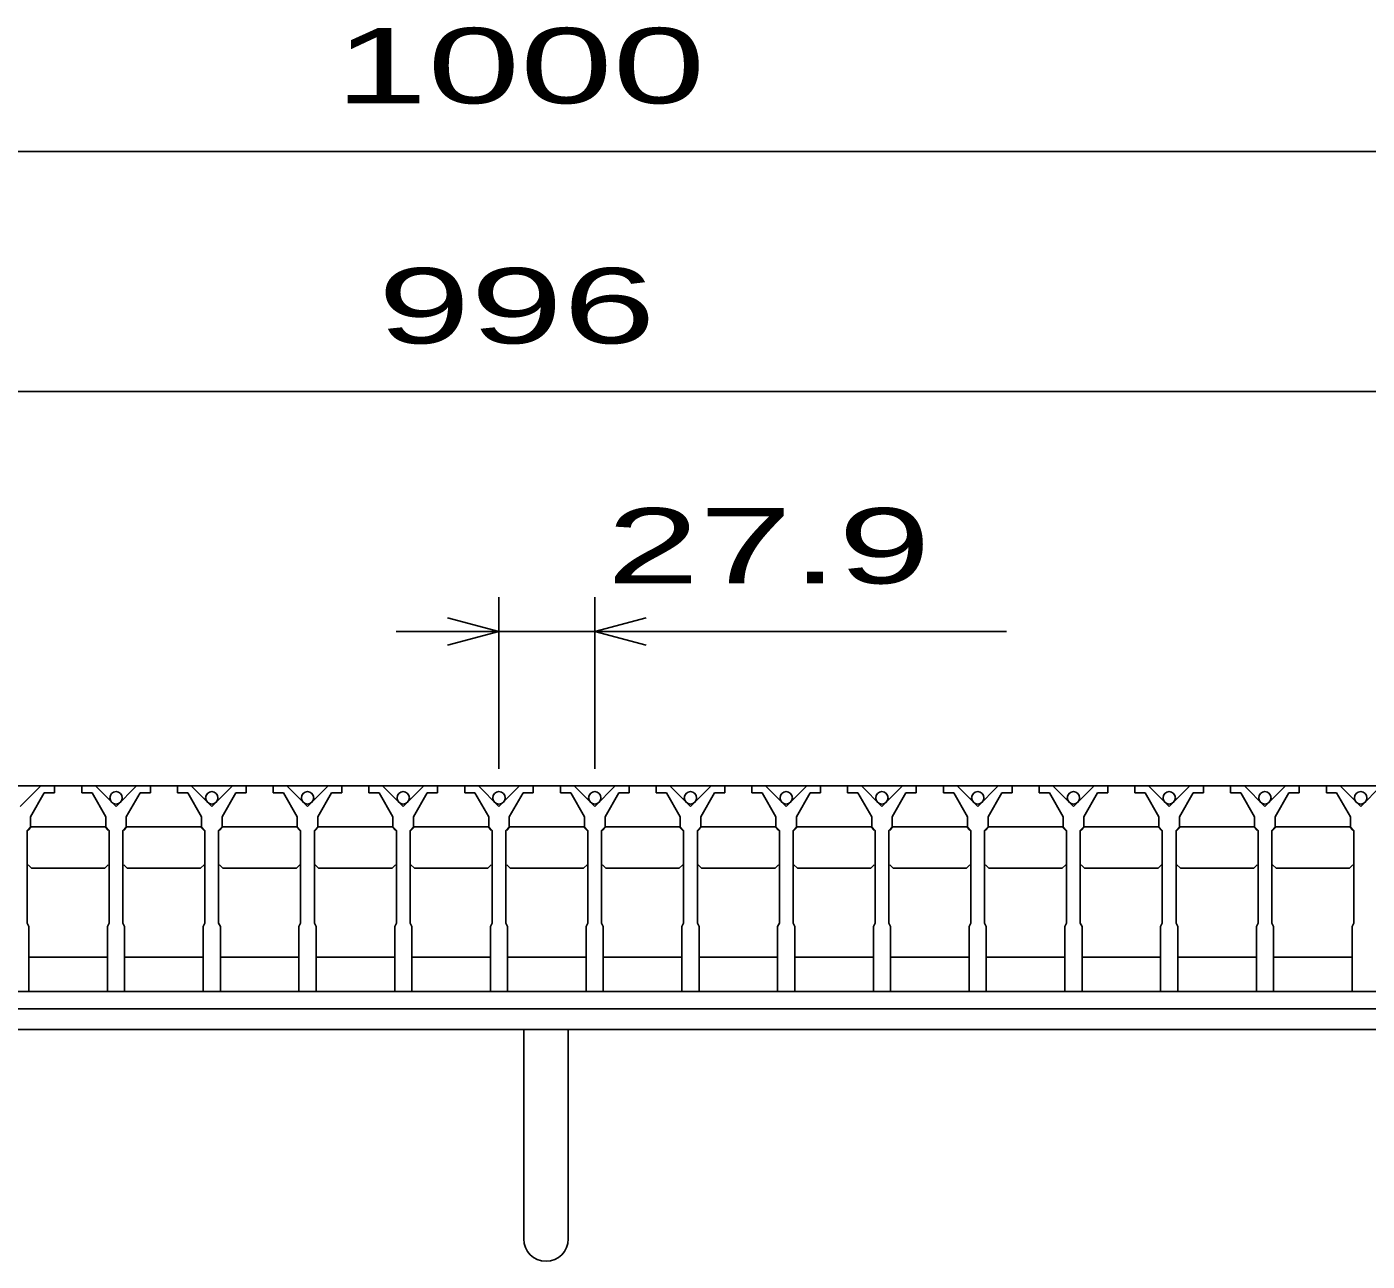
# Model space of a CAD drawing. Units: millimetres, scale not verified. Extents: x 0 to 3551, y 2 to 2338.
# Drawn here: x 818.7 to 1209.3, y 574.4 to 934.3 of the extents above; entities that cross this region are included whole.
import ezdxf
from ezdxf.enums import TextEntityAlignment as Align

# ---------------------------------------------------------------- set-up
doc = ezdxf.new("R2010")
doc.units = ezdxf.units.MM
doc.header["$LTSCALE"] = 10
for name, color, linetype, lineweight in [('16', 3, 'Continuous', 25), ('19', 6, 'Continuous', 25), ('22', 2, 'Continuous', 25)]:
    doc.layers.add(name, color=color, linetype=linetype, lineweight=lineweight)
doc.styles.add('ベクトル', font='')
doc.styles.get('ベクトル').set_extended_font_data('ベクトル')

msp = doc.modelspace()

# ---------------------------------------------------------------- linework, layer by layer
at = {"layer": '16'}
for p, q in [((472, 713), (1468, 713)), ((822.8, 713), (816.8, 707)), ((819.8, 704), (823.8, 711)), ((826.8, 713), (822.8, 713)), ((823.8, 711), (826.8, 711)), ((826.8, 711), (826.8, 713)), ((834.7, 713), (834.7, 711)), ((838.7, 713), (834.7, 713)), ((834.7, 711), (837.7, 711)), ((837.7, 711), (841.7, 704)), ((844.7, 707), (838.7, 713)), ((850.7, 713), (844.7, 707)), ((847.7, 704), (851.7, 711)), ((854.7, 713), (850.7, 713)), ((851.7, 711), (854.7, 711)), ((854.7, 711), (854.7, 713)), ((862.6, 713), (862.6, 711)), ((866.6, 713), (862.6, 713)), ((862.6, 711), (865.6, 711)), ((865.6, 711), (869.6, 704)), ((872.6, 707), (866.6, 713)), ((878.6, 713), (872.6, 707)), ((875.6, 704), (879.6, 711)), ((882.6, 713), (878.6, 713)), ((879.6, 711), (882.6, 711)), ((882.6, 711), (882.6, 713)), ((890.5, 713), (890.5, 711)), ((894.5, 713), (890.5, 713)), ((890.5, 711), (893.5, 711)), ((893.5, 711), (897.5, 704)), ((900.5, 707), (894.5, 713)), ((906.5, 713), (900.5, 707)), ((903.5, 704), (907.5, 711)), ((910.5, 713), (906.5, 713)), ((907.5, 711), (910.5, 711)), ((910.5, 711), (910.5, 713)), ((918.4, 713), (918.4, 711)), ((922.4, 713), (918.4, 713)), ((918.4, 711), (921.4, 711)), ((921.4, 711), (925.4, 704)), ((928.4, 707), (922.4, 713)), ((934.4, 713), (928.4, 707)), ((931.4, 704), (935.4, 711)), ((938.4, 713), (934.4, 713)), ((935.4, 711), (938.4, 711)), ((938.4, 711), (938.4, 713)), ((946.3, 713), (946.3, 711)), ((950.3, 713), (946.3, 713)), ((946.3, 711), (949.3, 711)), ((949.3, 711), (953.3, 704)), ((956.3, 707), (950.3, 713)), ((962.3, 713), (956.3, 707)), ((959.3, 704), (963.3, 711)), ((966.3, 713), (962.3, 713)), ((963.3, 711), (966.3, 711)), ((966.3, 711), (966.3, 713)), ((974.2, 713), (974.2, 711)), ((978.2, 713), (974.2, 713)), ((974.2, 711), (977.2, 711)), ((977.2, 711), (981.2, 704)), ((984.2, 707), (978.2, 713)), ((990.2, 713), (984.2, 707)), ((987.2, 704), (991.2, 711)), ((994.2, 713), (990.2, 713)), ((991.2, 711), (994.2, 711)), ((994.2, 711), (994.2, 713)), ((1002.1, 713), (1002.1, 711)), ((1006.1, 713), (1002.1, 713)), ((1002.1, 711), (1005.1, 711)), ((1005.1, 711), (1009.1, 704)), ((1012.1, 707), (1006.1, 713)), ((1018.1, 713), (1012.1, 707)), ((1015.1, 704), (1019.1, 711)), ((1022.1, 713), (1018.1, 713)), ((1019.1, 711), (1022.1, 711)), ((1022.1, 711), (1022.1, 713)), ((1030, 713), (1030, 711)), ((1034, 713), (1030, 713)), ((1030, 711), (1033, 711)), ((1033, 711), (1037, 704)), ((1040, 707), (1034, 713)), ((1046, 713), (1040, 707)), ((1043, 704), (1047, 711)), ((1050, 713), (1046, 713)), ((1047, 711), (1050, 711)), ((1050, 711), (1050, 713)), ((1057.9, 713), (1057.9, 711)), ((1061.9, 713), (1057.9, 713)), ((1057.9, 711), (1060.9, 711)), ((1060.9, 711), (1064.9, 704)), ((1067.9, 707), (1061.9, 713)), ((1073.9, 713), (1067.9, 707)), ((1070.9, 704), (1074.9, 711)), ((1077.9, 713), (1073.9, 713)), ((1074.9, 711), (1077.9, 711)), ((1077.9, 711), (1077.9, 713)), ((1085.8, 713), (1085.8, 711)), ((1089.8, 713), (1085.8, 713)), ((1085.8, 711), (1088.8, 711)), ((1088.8, 711), (1092.8, 704)), ((1095.8, 707), (1089.8, 713)), ((1101.8, 713), (1095.8, 707)), ((1098.8, 704), (1102.8, 711)), ((1105.8, 713), (1101.8, 713)), ((1102.8, 711), (1105.8, 711)), ((1105.8, 711), (1105.8, 713)), ((1113.7, 713), (1113.7, 711)), ((1117.7, 713), (1113.7, 713)), ((1113.7, 711), (1116.7, 711)), ((1116.7, 711), (1120.7, 704)), ((1123.7, 707), (1117.7, 713)), ((1129.7, 713), (1123.7, 707)), ((1126.7, 704), (1130.7, 711)), ((1133.7, 713), (1129.7, 713)), ((1130.7, 711), (1133.7, 711)), ((1133.7, 711), (1133.7, 713)), ((1141.6, 713), (1141.6, 711)), ((1145.6, 713), (1141.6, 713)), ((1141.6, 711), (1144.6, 711)), ((1144.6, 711), (1148.6, 704)), ((1151.6, 707), (1145.6, 713)), ((1157.6, 713), (1151.6, 707)), ((1154.6, 704), (1158.6, 711)), ((1161.6, 713), (1157.6, 713)), ((1158.6, 711), (1161.6, 711)), ((1161.6, 711), (1161.6, 713)), ((1169.5, 713), (1169.5, 711)), ((1173.5, 713), (1169.5, 713)), ((1169.5, 711), (1172.5, 711)), ((1172.5, 711), (1176.5, 704)), ((1179.5, 707), (1173.5, 713)), ((1185.5, 713), (1179.5, 707)), ((1182.5, 704), (1186.5, 711)), ((1189.5, 713), (1185.5, 713)), ((1186.5, 711), (1189.5, 711)), ((1189.5, 711), (1189.5, 713)), ((1197.4, 713), (1197.4, 711)), ((1201.4, 713), (1197.4, 713)), ((1197.4, 711), (1200.4, 711)), ((1200.4, 711), (1204.4, 704)), ((1207.4, 707), (1201.4, 713)), ((1213.4, 713), (1207.4, 707)), ((819.8, 701), (819.8, 704)), ((841.7, 704), (841.7, 701)), ((847.7, 701), (847.7, 704)), ((869.6, 704), (869.6, 701)), ((875.6, 701), (875.6, 704)), ((897.5, 704), (897.5, 701)), ((903.5, 701), (903.5, 704)), ((925.4, 704), (925.4, 701)), ((931.4, 701), (931.4, 704)), ((953.3, 704), (953.3, 701)), ((959.3, 701), (959.3, 704)), ((981.2, 704), (981.2, 701)), ((987.2, 701), (987.2, 704)), ((1009.1, 704), (1009.1, 701)), ((1015.1, 701), (1015.1, 704)), ((1037, 704), (1037, 701)), ((1043, 701), (1043, 704)), ((1064.9, 704), (1064.9, 701)), ((1070.9, 701), (1070.9, 704)), ((1092.8, 704), (1092.8, 701)), ((1098.8, 701), (1098.8, 704)), ((1120.7, 704), (1120.7, 701)), ((1126.7, 701), (1126.7, 704)), ((1148.6, 704), (1148.6, 701)), ((1154.6, 701), (1154.6, 704)), ((1176.5, 704), (1176.5, 701)), ((1182.5, 701), (1182.5, 704)), ((1204.4, 704), (1204.4, 701)), ((818.8, 700), (819.8, 701)), ((818.8, 673), (818.8, 700)), ((819.05, 700), (820.05, 701)), ((820.05, 701), (841.45, 701)), ((841.45, 701), (842.45, 700)), ((841.7, 701), (842.7, 700)), ((842.7, 700), (842.7, 673)), ((846.7, 700), (847.7, 701)), ((846.7, 673), (846.7, 700)), ((846.95, 700), (847.95, 701)), ((847.95, 701), (869.35, 701)), ((869.35, 701), (870.35, 700)), ((869.6, 701), (870.6, 700)), ((870.6, 700), (870.6, 673)), ((874.6, 700), (875.6, 701)), ((874.6, 673), (874.6, 700)), ((874.85, 700), (875.85, 701)), ((875.85, 701), (897.25, 701)), ((897.25, 701), (898.25, 700)), ((897.5, 701), (898.5, 700)), ((898.5, 700), (898.5, 673)), ((902.5, 700), (903.5, 701)), ((902.5, 673), (902.5, 700)), ((902.75, 700), (903.75, 701)), ((903.75, 701), (925.15, 701)), ((925.15, 701), (926.15, 700)), ((925.4, 701), (926.4, 700)), ((926.4, 700), (926.4, 673)), ((930.4, 700), (931.4, 701)), ((930.4, 673), (930.4, 700)), ((930.65, 700), (931.65, 701)), ((931.65, 701), (953.05, 701)), ((953.05, 701), (954.05, 700)), ((953.3, 701), (954.3, 700)), ((954.3, 700), (954.3, 673)), ((958.3, 700), (959.3, 701)), ((958.3, 673), (958.3, 700)), ((958.55, 700), (959.55, 701)), ((959.55, 701), (980.95, 701)), ((980.95, 701), (981.95, 700)), ((981.2, 701), (982.2, 700)), ((982.2, 700), (982.2, 673)), ((986.2, 700), (987.2, 701)), ((986.2, 673), (986.2, 700)), ((986.45, 700), (987.45, 701)), ((987.45, 701), (1008.85, 701)), ((1008.85, 701), (1009.85, 700)), ((1009.1, 701), (1010.1, 700)), ((1010.1, 700), (1010.1, 673)), ((1014.1, 700), (1015.1, 701)), ((1014.1, 673), (1014.1, 700)), ((1014.35, 700), (1015.35, 701)), ((1015.35, 701), (1036.75, 701)), ((1036.75, 701), (1037.75, 700)), ((1037, 701), (1038, 700)), ((1038, 700), (1038, 673)), ((1042, 700), (1043, 701)), ((1042, 673), (1042, 700)), ((1042.25, 700), (1043.25, 701)), ((1043.25, 701), (1064.65, 701)), ((1064.65, 701), (1065.65, 700)), ((1064.9, 701), (1065.9, 700)), ((1065.9, 700), (1065.9, 673)), ((1069.9, 700), (1070.9, 701)), ((1069.9, 673), (1069.9, 700)), ((1070.15, 700), (1071.15, 701)), ((1071.15, 701), (1092.55, 701)), ((1092.55, 701), (1093.55, 700)), ((1092.8, 701), (1093.8, 700)), ((1093.8, 700), (1093.8, 673)), ((1097.8, 700), (1098.8, 701)), ((1097.8, 673), (1097.8, 700)), ((1098.05, 700), (1099.05, 701)), ((1099.05, 701), (1120.45, 701)), ((1120.45, 701), (1121.45, 700)), ((1120.7, 701), (1121.7, 700)), ((1121.7, 700), (1121.7, 673)), ((1125.7, 700), (1126.7, 701)), ((1125.7, 673), (1125.7, 700)), ((1125.95, 700), (1126.95, 701)), ((1126.95, 701), (1148.35, 701)), ((1148.35, 701), (1149.35, 700)), ((1148.6, 701), (1149.6, 700)), ((1149.6, 700), (1149.6, 673)), ((1153.6, 700), (1154.6, 701)), ((1153.6, 673), (1153.6, 700)), ((1153.85, 700), (1154.85, 701)), ((1154.85, 701), (1176.25, 701)), ((1176.25, 701), (1177.25, 700)), ((1176.5, 701), (1177.5, 700)), ((1177.5, 700), (1177.5, 673)), ((1181.5, 700), (1182.5, 701)), ((1181.5, 673), (1181.5, 700)), ((1181.75, 700), (1182.75, 701)), ((1182.75, 701), (1204.15, 701)), ((1204.15, 701), (1205.15, 700)), ((1204.4, 701), (1205.4, 700)), ((1205.4, 700), (1205.4, 673)), ((820.05, 689), (819.05, 690)), ((841.45, 689), (820.05, 689)), ((842.45, 690), (841.45, 689)), ((847.95, 689), (846.95, 690)), ((869.35, 689), (847.95, 689)), ((870.35, 690), (869.35, 689)), ((875.85, 689), (874.85, 690)), ((897.25, 689), (875.85, 689)), ((898.25, 690), (897.25, 689)), ((903.75, 689), (902.75, 690)), ((925.15, 689), (903.75, 689)), ((926.15, 690), (925.15, 689)), ((931.65, 689), (930.65, 690)), ((953.05, 689), (931.65, 689)), ((954.05, 690), (953.05, 689)), ((959.55, 689), (958.55, 690)), ((980.95, 689), (959.55, 689)), ((981.95, 690), (980.95, 689)), ((987.45, 689), (986.45, 690)), ((1008.85, 689), (987.45, 689)), ((1009.85, 690), (1008.85, 689)), ((1015.35, 689), (1014.35, 690)), ((1036.75, 689), (1015.35, 689)), ((1037.75, 690), (1036.75, 689)), ((1043.25, 689), (1042.25, 690)), ((1064.65, 689), (1043.25, 689)), ((1065.65, 690), (1064.65, 689)), ((1071.15, 689), (1070.15, 690)), ((1092.55, 689), (1071.15, 689)), ((1093.55, 690), (1092.55, 689)), ((1099.05, 689), (1098.05, 690)), ((1120.45, 689), (1099.05, 689)), ((1121.45, 690), (1120.45, 689)), ((1126.95, 689), (1125.95, 690)), ((1148.35, 689), (1126.95, 689)), ((1149.35, 690), (1148.35, 689)), ((1154.85, 689), (1153.85, 690)), ((1176.25, 689), (1154.85, 689)), ((1177.25, 690), (1176.25, 689)), ((1182.75, 689), (1181.75, 690)), ((1204.15, 689), (1182.75, 689)), ((1205.15, 690), (1204.15, 689)), ((819.3, 672), (818.8, 673)), ((819.3, 653), (819.3, 672)), ((842.7, 673), (842.2, 672)), ((842.2, 672), (842.2, 653)), ((847.2, 672), (846.7, 673)), ((847.2, 653), (847.2, 672)), ((870.6, 673), (870.1, 672)), ((870.1, 672), (870.1, 653)), ((875.1, 672), (874.6, 673)), ((875.1, 653), (875.1, 672)), ((898.5, 673), (898, 672)), ((898, 672), (898, 653)), ((903, 672), (902.5, 673)), ((903, 653), (903, 672)), ((926.4, 673), (925.9, 672)), ((925.9, 672), (925.9, 653)), ((930.9, 672), (930.4, 673)), ((930.9, 653), (930.9, 672)), ((954.3, 673), (953.8, 672)), ((953.8, 672), (953.8, 653)), ((958.8, 672), (958.3, 673)), ((958.8, 653), (958.8, 672)), ((982.2, 673), (981.7, 672)), ((981.7, 672), (981.7, 653)), ((986.7, 672), (986.2, 673)), ((986.7, 653), (986.7, 672)), ((1010.1, 673), (1009.6, 672)), ((1009.6, 672), (1009.6, 653)), ((1014.6, 672), (1014.1, 673)), ((1014.6, 653), (1014.6, 672)), ((1038, 673), (1037.5, 672)), ((1037.5, 672), (1037.5, 653)), ((1042.5, 672), (1042, 673)), ((1042.5, 653), (1042.5, 672)), ((1065.9, 673), (1065.4, 672)), ((1065.4, 672), (1065.4, 653)), ((1070.4, 672), (1069.9, 673)), ((1070.4, 653), (1070.4, 672)), ((1093.8, 673), (1093.3, 672)), ((1093.3, 672), (1093.3, 653)), ((1098.3, 672), (1097.8, 673)), ((1098.3, 653), (1098.3, 672)), ((1121.7, 673), (1121.2, 672)), ((1121.2, 672), (1121.2, 653)), ((1126.2, 672), (1125.7, 673)), ((1126.2, 653), (1126.2, 672)), ((1149.6, 673), (1149.1, 672)), ((1149.1, 672), (1149.1, 653)), ((1154.1, 672), (1153.6, 673)), ((1154.1, 653), (1154.1, 672)), ((1177.5, 673), (1177, 672)), ((1177, 672), (1177, 653)), ((1182, 672), (1181.5, 673)), ((1182, 653), (1182, 672)), ((1205.4, 673), (1204.9, 672)), ((1204.9, 672), (1204.9, 653)), ((819.3, 663), (842.2, 663)), ((847.2, 663), (870.1, 663)), ((875.1, 663), (898, 663)), ((903, 663), (925.9, 663)), ((930.9, 663), (953.8, 663)), ((958.8, 663), (981.7, 663)), ((986.7, 663), (1009.6, 663)), ((1014.6, 663), (1037.5, 663)), ((1042.5, 663), (1065.4, 663)), ((1070.4, 663), (1093.3, 663)), ((1098.3, 663), (1121.2, 663)), ((1126.2, 663), (1149.1, 663)), ((1154.1, 663), (1177, 663)), ((1182, 663), (1204.9, 663)), ((479.5, 653), (1460.5, 653)), ((814.3, 653), (819.3, 653)), ((842.2, 653), (847.2, 653)), ((870.1, 653), (875.1, 653)), ((898, 653), (903, 653)), ((925.9, 653), (930.9, 653)), ((953.8, 653), (958.8, 653)), ((981.7, 653), (986.7, 653)), ((1009.6, 653), (1014.6, 653)), ((1037.5, 653), (1042.5, 653)), ((1065.4, 653), (1070.4, 653)), ((1093.3, 653), (1098.3, 653)), ((1121.2, 653), (1126.2, 653)), ((1149.1, 653), (1154.1, 653)), ((1177, 653), (1182, 653)), ((1204.9, 653), (1209.9, 653)), ((1460.5, 648), (479.5, 648))]:
    msp.add_line(p, q, dxfattribs=at)
for centre in [(844.7, 709.5), (872.6, 709.5), (900.5, 709.5), (928.4, 709.5), (956.3, 709.5), (984.2, 709.5), (1012.1, 709.5), (1040, 709.5), (1067.9, 709.5), (1095.8, 709.5), (1123.7, 709.5), (1151.6, 709.5), (1179.5, 709.5), (1207.4, 709.5)]:
    msp.add_circle(centre, 1.8, dxfattribs=at)
at = {"layer": '19'}
for p, q in [((470, 648), (1470, 648)), ((1470, 642), (470, 642)), ((963.5, 580.89), (963.5, 642)), ((976.5, 580.89), (976.5, 642))]:
    msp.add_line(p, q, dxfattribs=at)
msp.add_arc((970, 580.89), 6.5, 180, 0, dxfattribs=at)
at = {"layer": '22', "color": 4}
for p, q in [((470, 898), (1470, 898)), ((472, 828), (1468, 828)), ((956.3, 718), (956.3, 768)), ((984.2, 768), (984.2, 718)), ((956.3, 758), (941.3, 762)), ((984.2, 758), (999.2, 762)), ((956.3, 758), (926.3, 758)), ((941.3, 754), (956.3, 758)), ((956.3, 758), (984.2, 758)), ((999.2, 754), (984.2, 758)), ((984.2, 758), (1104.2, 758))]:
    msp.add_line(p, q, dxfattribs=at)

# ---------------------------------------------------------------- texts
at = {"layer": '22', "style": 'ベクトル', "width": 1.65}
for s, p in [(' 1000 ', (895, 923)), (' 996 ', (907.5, 853)), (' 27.9 ', (974.2, 783))]:
    msp.add_text(s, height=21.99, dxfattribs=at).set_placement(p, align=Align.MIDDLE_LEFT)

doc.saveas('drawing.dxf')
